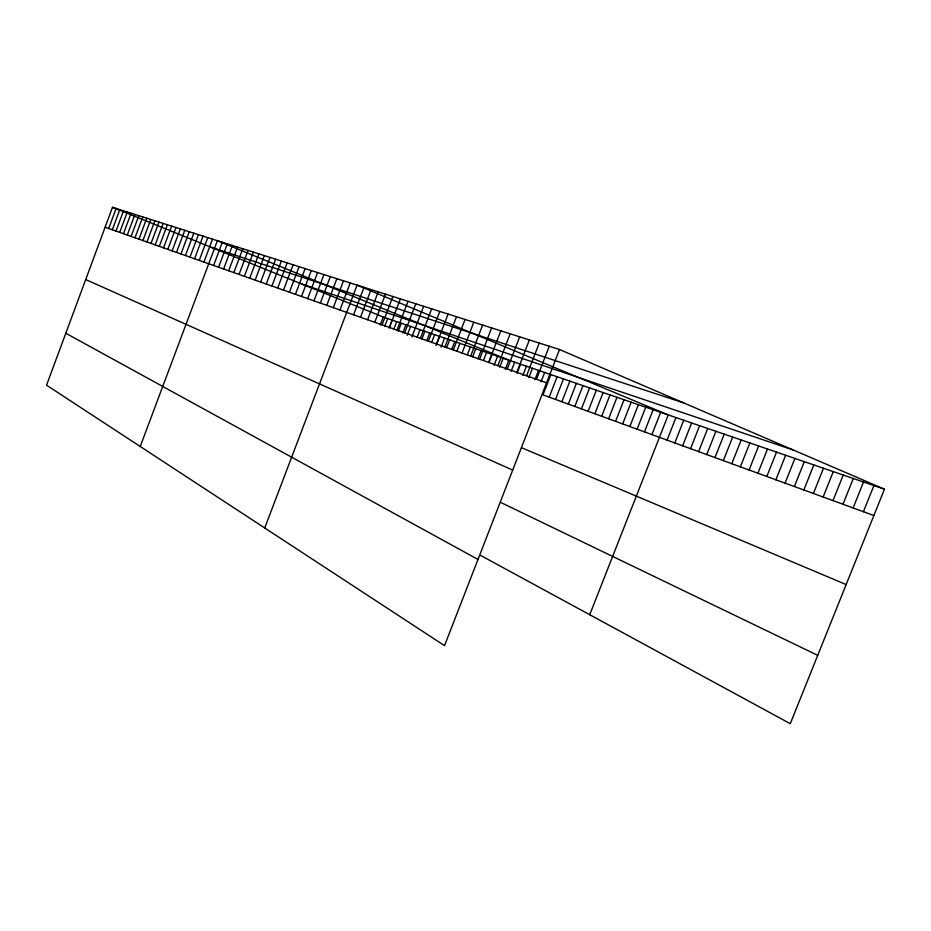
<?xml version="1.0" encoding="UTF-8"?>
<svg xmlns="http://www.w3.org/2000/svg" width="931" height="931" viewBox="0 0 931 931"><rect width="100%" height="100%" fill="white"/><g stroke="black" fill="none" stroke-linecap="round" stroke-linejoin="round"><path stroke-width="1.4" d="M559.508 349.509L112.488 207.31L46.55 385.178L444.529 645.66L559.508 349.509L884.45 489.194L790.268 723.69L480.64 555.435M108.694 228.502L116.119 208.463M112.325 229.782L119.796 209.638M116.003 231.074L123.52 210.813M119.715 232.389L127.279 212.012M123.474 233.716L131.085 213.222M127.279 235.054L134.937 214.444M131.12 236.404L138.824 215.689M135.007 237.777L142.757 216.935M138.952 239.162L146.749 218.203M142.932 240.57L150.775 219.483M146.958 241.99L154.849 220.787M151.031 243.422L158.968 222.09M155.151 244.876L163.146 223.417M159.317 246.343L167.371 224.767M163.542 247.832L171.641 226.128M167.813 249.345L175.971 227.501M172.142 250.87L180.346 228.898M176.518 252.406L184.78 230.306M180.951 253.965L189.261 231.726M185.432 255.548L193.799 233.169M189.982 257.154L198.396 234.635M194.579 258.771L203.051 236.113M199.234 260.412L207.764 237.614M203.947 262.077L212.536 239.139M140.232 446.496L217.377 240.675L508.861 360.169L505.347 369.27M213.618 265.486L222.323 242.246M218.576 267.232L227.339 243.841M223.591 269.001L232.424 245.458M228.677 270.793L237.568 247.099M233.832 272.608L242.793 248.763M239.058 274.447L248.077 250.439M244.353 276.309L253.441 252.15M249.717 278.206L258.876 253.872M255.152 280.115L264.381 255.629M260.668 282.058L269.967 257.398M266.254 284.036L275.623 259.202M271.933 286.026L281.36 261.029M277.682 288.063L287.179 262.879M283.513 290.111L293.09 264.753M289.425 292.194L299.072 266.662M295.418 294.312L305.147 268.594M301.504 296.454L311.303 270.56M307.684 298.63L317.564 272.539M313.945 300.841L323.907 274.564M320.311 303.075L330.342 276.612M326.758 305.356L336.882 278.683M333.31 307.661L343.504 280.801M339.955 310.011L350.242 282.943M264.73 527.982L357.073 285.119L668.249 414.923L589.73 614.716M353.559 314.806L364.021 287.318M360.53 317.25L371.073 289.564M367.594 319.74L378.23 291.845M374.774 322.277L385.504 294.161M380.209 324.954L383.235 317.017L884.45 489.194M382.071 324.849L392.882 296.512M384.643 326.525L387.692 318.542M389.111 328.096L392.172 320.089M389.484 327.456L400.388 298.898M393.627 329.69L396.711 321.637M397.013 330.109L408.022 301.318M398.189 331.308L401.284 323.22M402.797 332.937L405.904 324.803M404.671 332.809L415.773 303.785M407.184 335.253L410.571 326.409M411.886 336.917L423.652 306.287M417.111 337.325L420.056 329.655M420.358 338.337L431.658 308.836M421.906 339.012L424.862 331.308M426.747 340.723L429.715 332.984M428.388 341.177L439.804 311.431M431.635 342.445L434.614 334.671M436.569 344.051L448.079 314.061M436.069 345.482L439.572 336.37M441.061 347.251L444.576 338.093M444.878 346.984L456.493 316.738M446.601 347.717L449.638 339.827M451.686 349.509L454.747 341.584M453.339 349.963L465.058 319.461M456.83 351.324L459.902 343.353M462.032 353.152L473.774 322.242M467.281 355.014L470.388 346.949M470.69 356.073L482.63 325.059M472.587 356.876L475.706 348.776M477.952 358.772L481.094 350.626M479.593 359.215L491.649 327.921M483.585 360.134L486.529 352.5M488.647 362.403L500.831 330.842M489.054 362.066L492.022 354.385M494.093 365.301L497.573 356.294M497.876 365.662L510.176 333.822M499.691 367.268L503.194 358.226M507.267 368.967L519.684 336.847M511.119 371.318L514.668 362.159M516.821 372.342L529.367 339.92M516.973 373.378L520.534 364.184M522.873 375.461L526.457 366.22M526.562 375.763L539.235 343.062M528.855 377.579L532.451 368.28M534.894 379.708L538.514 370.363M536.477 379.266L549.278 346.262M541.004 381.873L544.647 372.47M550.849 374.599L542.982 394.86L873.872 515.518M549.209 397.13L557.122 376.752M555.504 399.422L563.464 378.929M561.87 401.75L569.888 381.14M568.306 404.101L576.382 383.363M574.823 406.475L582.946 385.62M581.421 408.884L589.602 387.901M588.089 411.316L596.329 390.217M594.851 413.771L603.125 392.556M601.682 416.262L610.014 394.919M608.595 418.787L616.985 397.316M615.589 421.336L624.049 399.736M622.676 423.919L631.183 402.192M629.845 426.538L638.41 404.671M637.107 429.179L645.73 407.196M644.461 431.868L653.143 409.733M651.909 434.579L660.649 412.317M667.073 440.107L675.941 417.565M674.8 442.935L683.726 420.242M682.632 445.786L691.628 422.953M690.558 448.672L699.623 425.7M698.599 451.605L707.723 428.481M706.734 454.572L715.927 431.297M714.973 457.575L724.237 434.16M723.329 460.624L732.662 437.046M731.801 463.719L741.192 439.979M740.378 466.838L749.851 442.958M749.083 470.015L758.614 445.972M757.892 473.227L767.505 449.021M766.83 476.486L776.512 452.117M775.884 479.791L785.648 455.259M785.077 483.142L794.911 458.436M794.387 486.541L804.303 461.66M803.837 489.985L813.822 464.93M813.415 493.477L823.481 468.246M823.132 497.014L833.28 471.621M832.989 500.61L843.218 475.031M842.986 504.253L853.296 478.499M853.133 507.954L863.537 482.014M863.433 511.713L873.918 485.575M210.627 247.076L683.901 402.983M302.261 284.199L793.096 449.929M105.098 227.234L546.578 382.816M112.488 207.31L383.235 317.017M522.326 448.055L846.151 584.563M85.699 279.556L512.69 470.097M501.134 502.647L817.721 655.343M65.798 333.251L477.999 559.461"/></g></svg>
